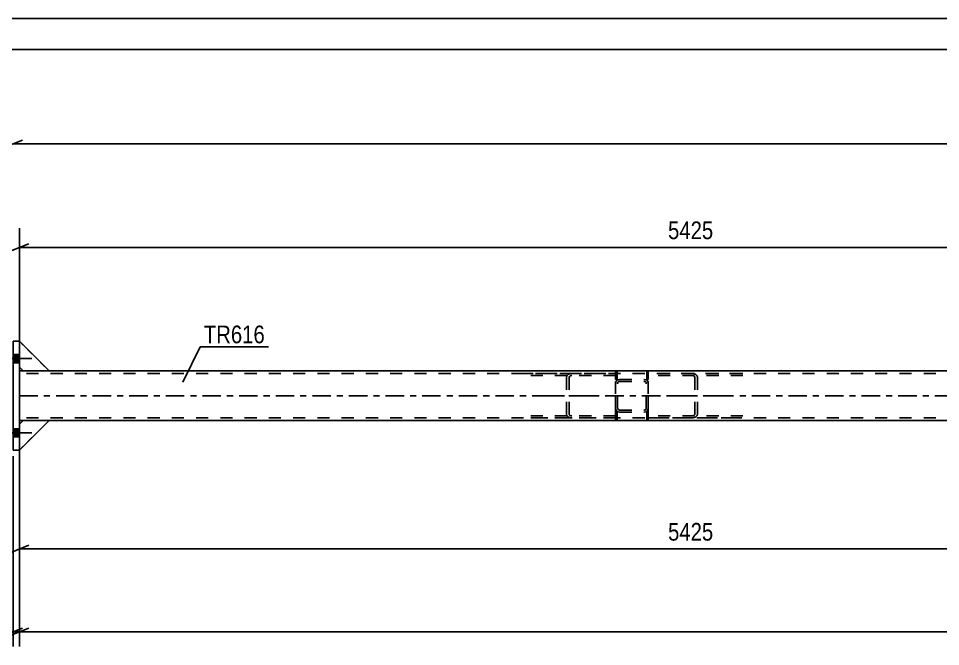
# Model space of a CAD drawing. Header units: millimetres. Extents: x -177 to 1012, y -676 to 165.
# Drawn here: x -0.2 to 148.9, y 63.8 to 165.4 of the extents above; entities that cross this region are included whole.
import ezdxf

# ---------------------------------------------------------------- set-up
doc = ezdxf.new("R2010")
doc.units = ezdxf.units.MM
doc.linetypes.add('DXK_LINE_DOT2', pattern=[3.9198, 1.9599, -1.9599])
doc.linetypes.add('DXK_LINE_DOT3', pattern=[5.9187, 2.979, -0.9799, 0.9799, -0.9799])
doc.styles.add('Arial Narrow', font='ARIALN.TTF', dxfattribs={"height": 0.2})

# ---------------------------------------------------------------- blocks, each defined once
blk = doc.blocks.new('Unknown-761545539-1163')
at = {"color": 5, "linetype": 'Continuous'}
for p, q in [((1011.92, 165.37), (-177.08, 165.37)), ((1006.92, 160.37), (-172.08, 160.37))]:
    blk.add_line(p, q, dxfattribs=at)
blk = doc.blocks.new('Part-761545539-4156 - 4149')
at = {"color": 7, "linetype": 'DXK_LINE_DOT2'}
for p, q in [((4.8, 108.35), (0, 113.15)), ((0, 113.15), (0, 108.95)), ((0, 108.95), (0.6, 108.35)), ((0.6, 108.35), (4.8, 108.35))]:
    blk.add_line(p, q, dxfattribs=at)
at = {"color": 7, "linetype": 'DXK_LINE_DOT3'}
for p, q in [((4.8, 108.35), (0, 113.15)), ((0, 108.35), (4.8, 108.35))]:
    blk.add_line(p, q, dxfattribs=at)
blk = doc.blocks.new('Part-761545539-4287 - 4149')
at = {"color": 2, "linetype": 'Continuous'}
for p, q in [((-1, 113.15), (0, 113.15)), ((-1, 95.55), (-1, 113.15)), ((0, 113.15), (0, 95.55)), ((0, 95.55), (-1, 95.55))]:
    blk.add_line(p, q, dxfattribs=at)
at = {"color": 7, "linetype": 'DXK_LINE_DOT3'}
blk.add_line((-0.5, 104.35), (-0.5, 104.35), dxfattribs=at)
blk = doc.blocks.new('Part-761545539-4159 - 4149')
at = {"color": 2, "linetype": 'Continuous'}
for p, q in [((4.8, 108.35), (0, 113.15)), ((0, 113.15), (0, 108.95)), ((0, 108.95), (0.6, 108.35)), ((0.6, 108.35), (4.8, 108.35))]:
    blk.add_line(p, q, dxfattribs=at)
at = {"color": 7, "linetype": 'DXK_LINE_DOT3'}
for p, q in [((4.8, 108.35), (0, 113.15)), ((0, 108.35), (4.8, 108.35))]:
    blk.add_line(p, q, dxfattribs=at)
blk = doc.blocks.new('Part-761545539-4151 - 4149')
at = {"color": 7, "linetype": 'DXK_LINE_DOT2'}
for p, q in [((101.4, 108.19), (101.64, 108.19)), ((101.4, 108.19), (101.4, 106.99)), ((101.4, 108.19), (101.64, 108.19)), ((101.64, 108.19), (101.64, 106.99)), ((101.4, 106.99), (101.64, 106.99)), ((101.64, 106.99), (101.4, 106.99))]:
    blk.add_line(p, q, dxfattribs=at)
at = {"color": 7, "linetype": 'DXK_LINE_DOT3'}
blk.add_line((101.52, 107.59), (101.52, 107.59), dxfattribs=at)
blk = doc.blocks.new('Part-761545539-4162 - 4149')
at = {"color": 7, "linetype": 'DXK_LINE_DOT2'}
for p, q in [((4.8, 108.35), (0, 113.15)), ((0, 113.15), (0, 108.95)), ((0, 108.95), (0.6, 108.35)), ((0.6, 108.35), (4.8, 108.35))]:
    blk.add_line(p, q, dxfattribs=at)
at = {"color": 7, "linetype": 'DXK_LINE_DOT3'}
for p, q in [((4.8, 108.35), (0, 113.15)), ((0, 108.35), (4.8, 108.35))]:
    blk.add_line(p, q, dxfattribs=at)
blk = doc.blocks.new('Part-761545539-4165 - 4149')
at = {"color": 7, "linetype": 'DXK_LINE_DOT2'}
for p, q in [((0, 99.75), (0.6, 100.35)), ((4.8, 100.35), (0, 95.55)), ((0.6, 100.35), (4.8, 100.35)), ((0, 95.55), (0, 99.75))]:
    blk.add_line(p, q, dxfattribs=at)
at = {"color": 7, "linetype": 'DXK_LINE_DOT3'}
for p, q in [((0, 100.35), (4.8, 100.35)), ((4.8, 100.35), (0, 95.55))]:
    blk.add_line(p, q, dxfattribs=at)
blk = doc.blocks.new('Part-761545539-4168 - 4149')
at = {"color": 2, "linetype": 'Continuous'}
for p, q in [((0, 99.75), (0.6, 100.35)), ((4.8, 100.35), (0, 95.55)), ((4.8, 100.35), (0.6, 100.35)), ((0, 95.55), (0, 99.75))]:
    blk.add_line(p, q, dxfattribs=at)
at = {"color": 7, "linetype": 'DXK_LINE_DOT3'}
for p, q in [((0, 100.35), (4.8, 100.35)), ((4.8, 100.35), (0, 95.55))]:
    blk.add_line(p, q, dxfattribs=at)
blk = doc.blocks.new('Part-761545539-4171 - 4149')
at = {"color": 7, "linetype": 'DXK_LINE_DOT2'}
for p, q in [((0, 99.75), (0.6, 100.35)), ((4.8, 100.35), (0, 95.55)), ((0.6, 100.35), (4.8, 100.35)), ((0, 95.55), (0, 99.75))]:
    blk.add_line(p, q, dxfattribs=at)
at = {"color": 7, "linetype": 'DXK_LINE_DOT3'}
for p, q in [((0, 100.35), (4.8, 100.35)), ((4.8, 100.35), (0, 95.55))]:
    blk.add_line(p, q, dxfattribs=at)
blk = doc.blocks.new('Part-761545539-4304 - 4149')
at = {"color": 7, "linetype": 'DXK_LINE_DOT2'}
for p, q in [((81.06, 107.95), (96.36, 107.95)), ((96.36, 107.63), (81.06, 107.63)), ((88.48, 107.55), (88.42, 107.31)), ((88.42, 101.39), (88.42, 107.31)), ((88.86, 107.31), (88.89, 107.43)), ((88.86, 101.39), (88.86, 107.31)), ((89.29, 107.95), (88.96, 107.9)), ((89.13, 107.6), (89.29, 107.63)), ((96.36, 100.75), (96.36, 107.95)), ((88.42, 101.39), (88.48, 101.14)), ((88.89, 101.27), (88.86, 101.39)), ((96.36, 101.07), (81.06, 101.07)), ((96.36, 100.75), (81.06, 100.75)), ((88.96, 100.8), (89.29, 100.75)), ((89.29, 101.07), (89.13, 101.09))]:
    blk.add_line(p, q, dxfattribs=at)
at = {"color": 7, "linetype": 'DXK_LINE_DOT3'}
blk.add_line((85.12, 104.35), (93.36, 104.35), dxfattribs=at)
at = {"color": 7, "linetype": 'DXK_LINE_DOT2'}
for centre, radius, start, end in [((89.16, 107.12), 0.802, 104.5547, 147.5896), ((89.23, 107.22), 0.401, 104.5547, 147.5896), ((89.16, 101.57), 0.802, 212.4104, 255.4453), ((89.23, 101.48), 0.401, 212.4104, 255.4453)]:
    blk.add_arc(centre, radius, start, end, dxfattribs=at)
blk = doc.blocks.new('Part-761545539-4188 - 4149')
at = {"color": 7, "linetype": 'DXK_LINE_DOT2'}
for p, q in [((96.36, 100.51), (96.36, 101.71)), ((96.36, 101.71), (96.6, 101.71)), ((96.6, 101.71), (96.36, 101.71)), ((96.6, 100.51), (96.6, 101.71)), ((96.6, 100.51), (96.36, 100.51)), ((96.36, 100.51), (96.6, 100.51))]:
    blk.add_line(p, q, dxfattribs=at)
at = {"color": 7, "linetype": 'DXK_LINE_DOT3'}
blk.add_line((96.48, 101.11), (96.48, 101.11), dxfattribs=at)
blk = doc.blocks.new('Part-761545539-4189 - 4149')
at = {"color": 7, "linetype": 'DXK_LINE_DOT2'}
for p, q in [((96.36, 108.19), (96.6, 108.19)), ((96.36, 108.19), (96.36, 106.99)), ((96.36, 108.19), (96.6, 108.19)), ((96.6, 108.19), (96.6, 106.99)), ((96.36, 106.99), (96.6, 106.99)), ((96.6, 106.99), (96.36, 106.99))]:
    blk.add_line(p, q, dxfattribs=at)
at = {"color": 7, "linetype": 'DXK_LINE_DOT3'}
blk.add_line((96.48, 107.59), (96.48, 107.59), dxfattribs=at)
blk = doc.blocks.new('Part-761545539-4190 - 4149')
at = {"color": 7, "linetype": 'DXK_LINE_DOT2'}
for p, q in [((101.4, 100.51), (101.4, 101.71)), ((101.4, 101.71), (101.64, 101.71)), ((101.64, 101.71), (101.4, 101.71)), ((101.64, 100.51), (101.64, 101.71)), ((101.64, 100.51), (101.4, 100.51)), ((101.4, 100.51), (101.64, 100.51))]:
    blk.add_line(p, q, dxfattribs=at)
at = {"color": 7, "linetype": 'DXK_LINE_DOT3'}
blk.add_line((101.52, 101.11), (101.52, 101.11), dxfattribs=at)
blk = doc.blocks.new('Bolt-761545539-4228 - 4149')
at = {"linetype": 'Continuous'}
for points in [[(0, 109.69), (0, 111.01), (-1, 111.01), (-1, 109.69)], [(0, 109.69), (0, 111.01), (-1, 111.01), (-1, 109.69)], [(0, 97.69), (0, 99.01), (-1, 99.01), (-1, 97.69)], [(0, 97.69), (0, 99.01), (-1, 99.01), (-1, 97.69)]]:
    blk.add_hatch(color=1, dxfattribs=at).paths.add_polyline_path(points)
at = {"color": 1, "linetype": 'Continuous'}
for p, q in [((-2.76, 110.35), (2, 110.35)), ((-2.76, 110.35), (2, 110.35)), ((-1, 111.01), (0, 111.01)), ((-1, 111.01), (0, 111.01)), ((-1, 109.69), (0, 109.69)), ((-1, 109.69), (0, 109.69)), ((-1, 99.01), (0, 99.01)), ((-1, 99.01), (0, 99.01)), ((-2.76, 98.35), (2, 98.35)), ((-2.76, 98.35), (2, 98.35)), ((-1, 97.69), (0, 97.69)), ((-1, 97.69), (0, 97.69))]:
    blk.add_line(p, q, dxfattribs=at)
blk = doc.blocks.new('Part-761545539-4303 - 4149')
at = {"color": 7, "linetype": 'DXK_LINE_DOT2'}
for p, q in [((101.64, 100.75), (101.64, 107.95)), ((116.95, 107.95), (101.64, 107.95)), ((116.95, 107.63), (101.64, 107.63)), ((109.04, 107.9), (108.71, 107.95)), ((108.71, 107.63), (108.87, 107.6)), ((109.11, 107.43), (109.15, 107.31)), ((109.15, 101.39), (109.15, 107.31)), ((109.59, 107.31), (109.52, 107.55)), ((109.59, 101.39), (109.59, 107.31)), ((109.15, 101.39), (109.11, 101.27)), ((109.52, 101.14), (109.59, 101.39)), ((116.95, 101.07), (101.64, 101.07)), ((101.64, 100.75), (116.95, 100.75)), ((108.87, 101.09), (108.71, 101.07)), ((108.71, 100.75), (109.04, 100.8))]:
    blk.add_line(p, q, dxfattribs=at)
at = {"color": 7, "linetype": 'DXK_LINE_DOT3'}
blk.add_line((104.64, 104.35), (112.88, 104.35), dxfattribs=at)
at = {"color": 7, "linetype": 'DXK_LINE_DOT2'}
for centre, radius, start, end in [((108.77, 107.22), 0.401, 32.4104, 75.4453), ((108.84, 107.12), 0.802, 32.4104, 75.4453), ((108.77, 101.48), 0.401, 284.5547, 327.5896), ((108.84, 101.57), 0.802, 284.5547, 327.5896)]:
    blk.add_arc(centre, radius, start, end, dxfattribs=at)
blk = doc.blocks.new('Part-761545539-4310 - 4149')
at = {"color": 7, "linetype": 'DXK_LINE_DOT2'}
for p, q in [((96.41, 106.59), (96.36, 106.35)), ((96.36, 102.35), (96.36, 106.35)), ((96.68, 106.35), (96.71, 106.47)), ((96.68, 102.35), (96.68, 106.35)), ((97, 106.99), (96.76, 106.94)), ((96.88, 106.64), (97, 106.67)), ((97, 106.99), (101, 106.99)), ((97, 106.67), (101, 106.67)), ((101.25, 106.94), (101, 106.99)), ((101, 106.67), (101.12, 106.64)), ((101.3, 106.47), (101.32, 106.35)), ((101.32, 102.35), (101.32, 106.35)), ((101.64, 106.35), (101.59, 106.59)), ((101.64, 102.35), (101.64, 106.35)), ((96.36, 102.35), (96.41, 102.1)), ((96.71, 102.23), (96.68, 102.35)), ((96.76, 101.76), (97, 101.71)), ((97, 102.03), (96.88, 102.05)), ((97, 102.03), (101, 102.03)), ((97, 101.71), (101, 101.71)), ((101.12, 102.05), (101, 102.03)), ((101, 101.71), (101.25, 101.76)), ((101.32, 102.35), (101.3, 102.23)), ((101.59, 102.1), (101.64, 102.35))]:
    blk.add_line(p, q, dxfattribs=at)
at = {"color": 7, "linetype": 'DXK_LINE_DOT3'}
blk.add_line((99, 104.35), (99, 104.35), dxfattribs=at)
at = {"color": 7, "linetype": 'DXK_LINE_DOT2'}
for centre, radius, start, end in [((97, 106.35), 0.64, 112.5, 157.5), ((97, 106.35), 0.32, 112.5, 157.5), ((101, 106.35), 0.32, 22.5, 67.5), ((101, 106.35), 0.64, 22.5, 67.5), ((97, 102.35), 0.64, 202.5, 247.5), ((97, 102.35), 0.32, 202.5, 247.5), ((101, 102.35), 0.32, 292.5, 337.5), ((101, 102.35), 0.64, 292.5, 337.5)]:
    blk.add_arc(centre, radius, start, end, dxfattribs=at)
blk = doc.blocks.new('Part-761545539-4345 - 4149')
at = {"color": 2, "linetype": 'Continuous'}
for p, q in [((0.6, 108.35), (0, 108.35)), ((0, 101.15), (0, 107.55)), ((217, 108.35), (4.8, 108.35)), ((0.6, 100.35), (0, 100.35)), ((217, 100.35), (4.8, 100.35))]:
    blk.add_line(p, q, dxfattribs=at)
at = {"color": 7, "linetype": 'DXK_LINE_DOT2'}
for p, q in [((0, 107.55), (0, 108.35)), ((0, 108.35), (0, 108.11)), ((838, 107.95), (0, 107.95)), ((4.8, 108.35), (0.6, 108.35)), ((0, 100.35), (0, 101.15)), ((838, 100.75), (0, 100.75)), ((4.8, 100.35), (0.6, 100.35))]:
    blk.add_line(p, q, dxfattribs=at)
at = {"color": 7, "linetype": 'DXK_LINE_DOT3'}
blk.add_line((0, 104.35), (838, 104.35), dxfattribs=at)
blk = doc.blocks.new('StraightDimension-761545539-4565 - 4149')
at = {"color": 7, "linetype": 'Continuous'}
for p, q in [((0, 99.35), (0, 76.43)), ((1.5, 80.16), (-1.5, 78.96)), ((0, 79.56), (217, 79.56))]:
    blk.add_line(p, q, dxfattribs=at)
at = {"color": 0}
blk.add_wipeout([(112.76, 80.31), (112.76, 84.51), (104.24, 84.51), (104.24, 80.31)], dxfattribs=at)
at = {"color": 3, "style": 'Arial Narrow'}
blk.add_text('5425', height=2.863, dxfattribs=at).set_placement((104.84, 80.91))
blk = doc.blocks.new('StraightDimension-761545539-4472 - 4149')
at = {"color": 7, "linetype": 'Continuous'}
for p, q in [((0, 109.35), (0, 131.45)), ((1.5, 128.92), (-1.5, 127.72)), ((0, 128.32), (217, 128.32))]:
    blk.add_line(p, q, dxfattribs=at)
at = {"color": 0}
blk.add_wipeout([(112.76, 129.07), (112.76, 133.27), (104.24, 133.27), (104.24, 129.07)], dxfattribs=at)
at = {"color": 3, "style": 'Arial Narrow'}
blk.add_text('5425', height=2.863, dxfattribs=at).set_placement((104.84, 129.67))
blk = doc.blocks.new('StraightDimension-761545539-13817 - 4149')
at = {"color": 7, "linetype": 'Continuous'}
for p, q in [((0, 94.55), (0, 63.77)), ((1.5, 66.77), (-1.5, 65.57)), ((0, 66.17), (838, 66.17))]:
    blk.add_line(p, q, dxfattribs=at)
blk = doc.blocks.new('StraightDimension-761545539-13818 - 4149')
at = {"color": 7, "linetype": 'Continuous'}
for p, q in [((-1, 94.55), (-1, 63.77)), ((0, 94.55), (0, 63.77)), ((-1, 66.17), (-6.91, 66.17)), ((-1, 66.17), (-6.91, 66.17)), ((-2.5, 65.57), (0.5, 66.77)), ((1.5, 66.77), (-1.5, 65.57)), ((-1, 66.17), (0, 66.17))]:
    blk.add_line(p, q, dxfattribs=at)
at = {"color": 0}
blk.add_wipeout([(-1.53, 66.92), (-1.53, 71.12), (-6.38, 71.12), (-6.38, 66.92)], dxfattribs=at)
at = {"color": 3, "style": 'Arial Narrow'}
blk.add_text('25', height=2.863, dxfattribs=at).set_placement((-5.78, 67.52))
blk = doc.blocks.new('StraightDimension-761545539-13910 - 4149')
at = {"color": 7, "linetype": 'Continuous'}
for p, q in [((0.5, 145.7), (-2.5, 144.5)), ((-1, 145.1), (839, 145.1))]:
    blk.add_line(p, q, dxfattribs=at)
blk = doc.blocks.new('Mark-761545539-4341 - 4149')
at = {"color": 0}
blk.add_wipeout([(39.67, 112.83), (39.67, 115.83), (29.81, 115.83), (29.81, 112.83)], dxfattribs=at)
blk.add_wipeout([(39.67, 112.83), (39.67, 115.83), (29.81, 115.83), (29.81, 112.83)], dxfattribs=at)
at = {"color": 30, "linetype": 'Continuous'}
for p, q in [((26.42, 106.53), (29.21, 112.23)), ((29.21, 112.23), (40.27, 112.23))]:
    blk.add_line(p, q, dxfattribs=at)
at = {"color": 3, "style": 'Arial Narrow'}
blk.add_text('TR616', height=2.863, dxfattribs=at).set_placement((29.81, 112.83))

msp = doc.modelspace()

# ---------------------------------------------------------------- block references
for name in ['Unknown-761545539-1163', 'Part-761545539-4287 - 4149', 'Part-761545539-4156 - 4149', 'Part-761545539-4159 - 4149', 'Part-761545539-4162 - 4149', 'Bolt-761545539-4228 - 4149', 'Part-761545539-4345 - 4149', 'Part-761545539-4304 - 4149', 'Part-761545539-4189 - 4149', 'Part-761545539-4151 - 4149', 'Part-761545539-4303 - 4149', 'Part-761545539-4310 - 4149', 'Part-761545539-4188 - 4149', 'Part-761545539-4190 - 4149', 'Part-761545539-4165 - 4149', 'Part-761545539-4168 - 4149', 'Part-761545539-4171 - 4149']:
    msp.add_blockref(name, (0, 0))

# ---------------------------------------------------------------- next in the draw order: block references
for name in ['StraightDimension-761545539-4472 - 4149', 'StraightDimension-761545539-4565 - 4149']:
    msp.add_blockref(name, (0, 0))

# ---------------------------------------------------------------- next in the draw order: block references
for name in ['StraightDimension-761545539-13910 - 4149', 'StraightDimension-761545539-13817 - 4149']:
    msp.add_blockref(name, (0, 0))

# ---------------------------------------------------------------- next in the draw order: block references
for name in ['Mark-761545539-4341 - 4149', 'StraightDimension-761545539-13818 - 4149']:
    msp.add_blockref(name, (0, 0))

doc.saveas('drawing.dxf')
